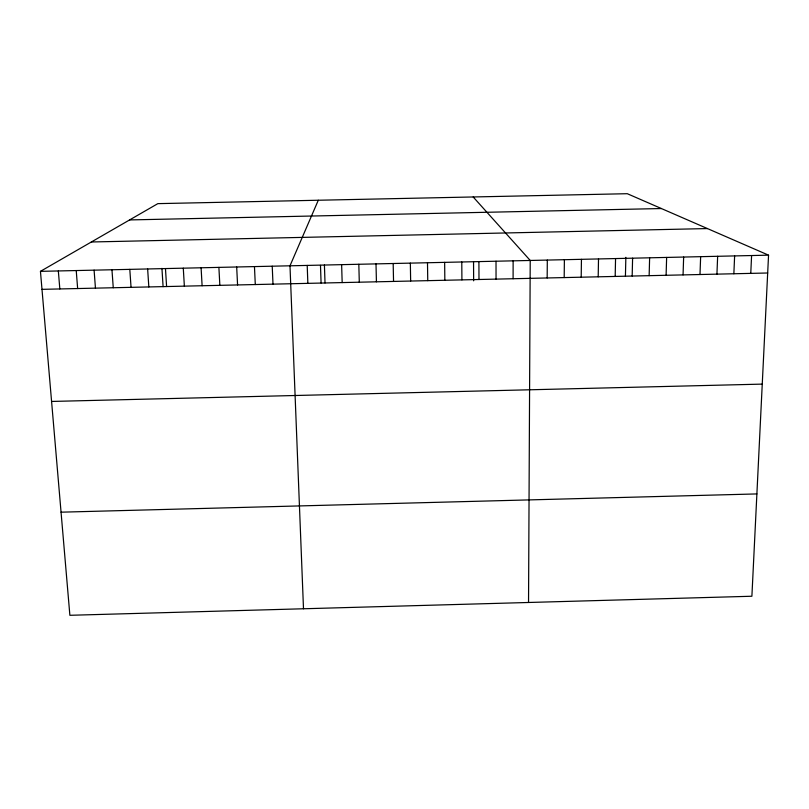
<?xml version="1.0" encoding="UTF-8"?>
<svg xmlns="http://www.w3.org/2000/svg" width="809" height="809" viewBox="0 0 809 809"><rect width="100%" height="100%" fill="white"/><g stroke="black" fill="none" stroke-linecap="round" stroke-linejoin="round"><path stroke-width="1.21" d="M513.098 278.731L513.128 260.842M528.54 602.483L530.219 260.458L473.184 196.971M547.167 277.962L547.309 260.083M564.186 277.578L564.389 259.699M581.196 277.194L581.449 259.325M598.195 276.82L598.508 258.941M615.184 276.435L615.558 258.567M625.428 276.152L625.853 257.333M632.173 276.051L632.598 258.182M649.142 275.667L649.627 257.808M666.1 275.282L666.636 257.424M683.059 274.898L683.645 257.05M699.997 274.524L700.645 256.675M716.936 274.14L717.644 256.291M733.864 273.755L734.623 255.917M750.772 273.381L751.591 255.543M768.55 255.159L751.895 596.243L69.877 615.295L40.45 271.349L157.856 203.635L627.288 193.705L768.55 255.159L40.45 271.349M318.291 200.248L289.986 265.807L303.496 608.773M61.049 512.178L756.89 493.925M51.584 401.446L762.25 384.113M129.612 219.927L661.388 208.54M91.366 241.982L707.44 228.573M41.987 289.349L767.68 272.997M58.339 270.954L59.826 288.944M76.228 270.55L77.644 288.54M94.097 270.155L95.452 288.146M111.955 269.761L113.26 287.741M129.804 269.367L131.048 287.337M147.642 268.962L148.826 286.942M165.471 268.568L166.593 286.538M161.942 268.355L163.094 286.659M183.289 268.173L184.361 286.143M201.097 267.779L202.108 285.739M218.895 267.385L219.846 285.334M236.683 266.99L237.573 284.94M254.461 266.596L255.29 284.546M272.228 266.201L272.997 284.141M307.208 265.423L307.855 283.352M320.485 265.372L321.082 283.008M324.419 265.039L325.016 282.968M341.631 264.654L342.167 282.584M358.822 264.27L359.297 282.199M376.003 263.886L376.428 281.815M393.174 263.512L393.548 281.421M410.345 263.127L410.648 281.036M427.496 262.743L427.749 280.652M444.647 262.359L444.839 280.268M461.777 261.985L461.919 279.884M473.548 261.974L473.649 280.834M478.908 261.6L478.989 279.499M496.018 261.226L496.048 279.115"/></g></svg>
